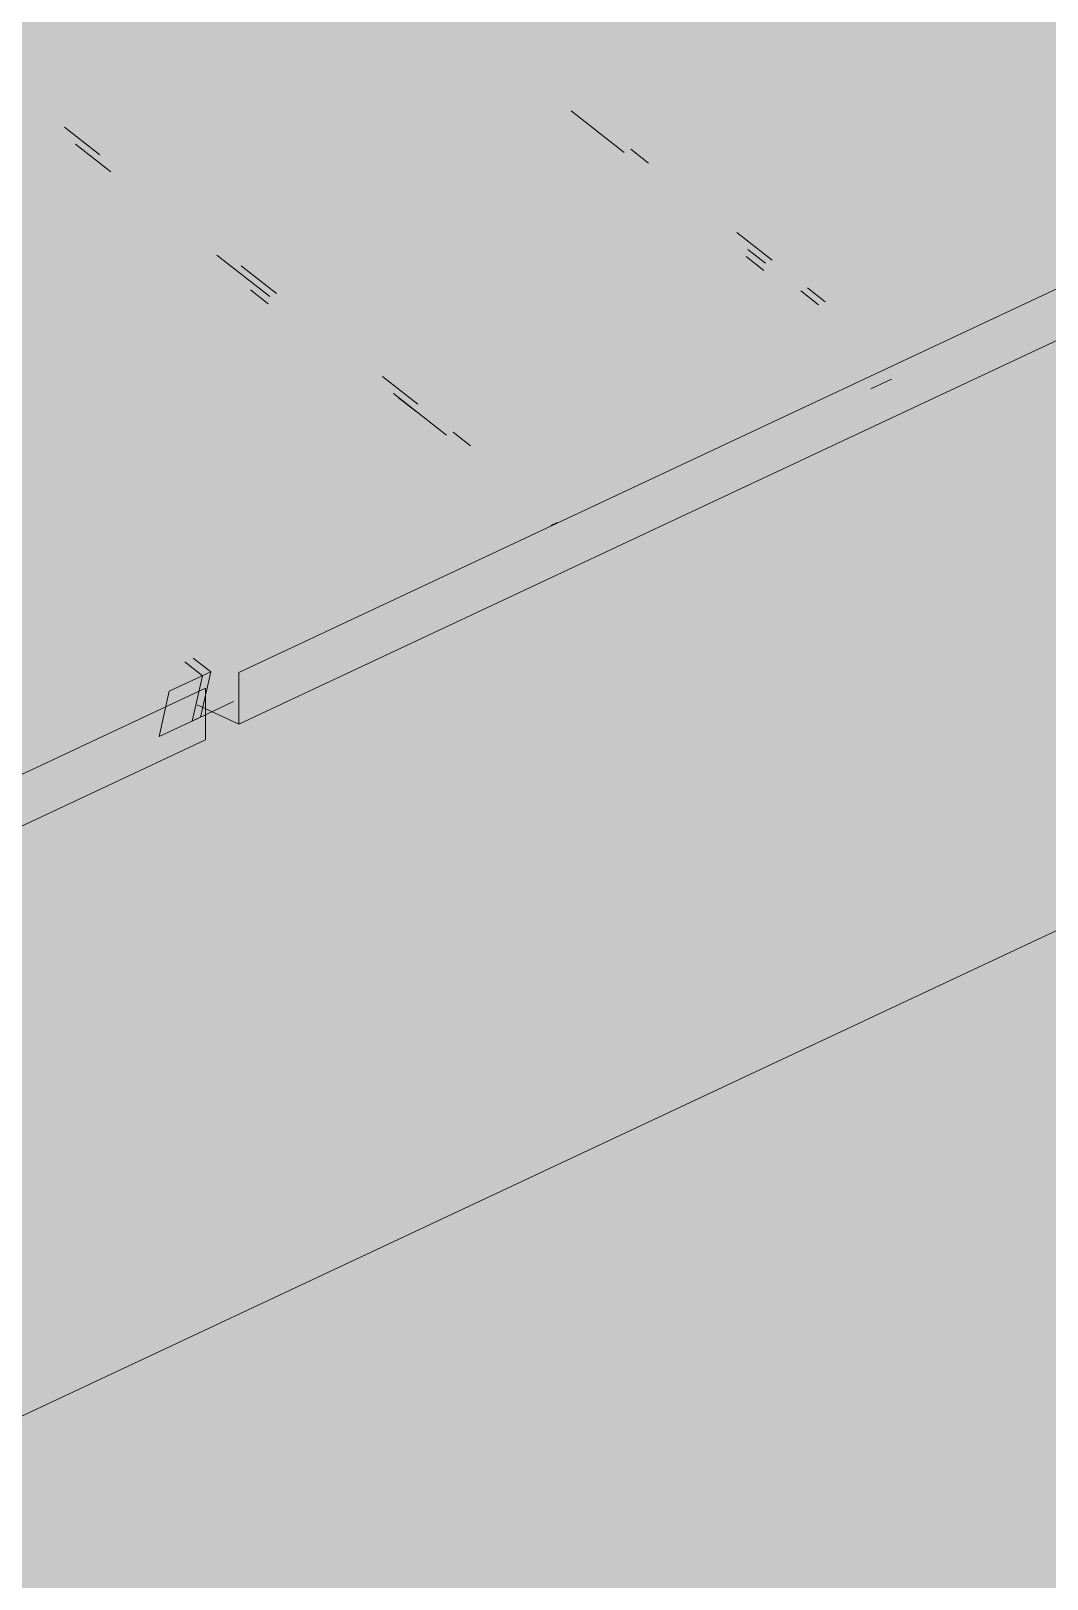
# Paper-space layout '03 3D Building and Roof' of a CAD drawing. Header units: millimetres. Extents: x 5 to 415, y 5 to 292.
# Drawn here: x 272.528 to 274.446, y 66.213 to 69.136 of the extents above; entities that cross this region are included whole.
import ezdxf

# ---------------------------------------------------------------- set-up
doc = ezdxf.new("R2010")
doc.units = ezdxf.units.MM
doc.layers.add('EXISTING', color=7, linetype='Continuous')
doc.layers.add('IMAGES', color=7, linetype='Continuous')

# ---------------------------------------------------------------- blocks, each defined once
blk = doc.blocks.new('SHEET_03')
at = {"layer": 'EXISTING', "color": 250, "lineweight": 9}
for p, q in [((272.9206, 67.9244), (276.7348, 69.715)), ((272.9206, 67.8269), (276.7348, 69.6176)), ((273.5484, 68.9851), (273.6484, 68.9066)), ((272.6585, 68.9018), (272.5919, 68.9541)), ((272.6127, 68.9221), (272.6794, 68.8698)), ((273.6942, 68.8863), (273.6608, 68.9125)), ((273.9275, 68.7032), (273.8608, 68.7555)), ((273.8816, 68.7235), (273.915, 68.6974)), ((272.8793, 68.7128), (272.9793, 68.6343)), ((272.9918, 68.6402), (272.9252, 68.6925)), ((273.9119, 68.6837), (273.8786, 68.7098)), ((272.9763, 68.6207), (272.9429, 68.6468)), ((273.9816, 68.645), (274.0149, 68.6189)), ((274.0274, 68.6247), (273.9941, 68.6509)), ((270.3808, 65.5203), (276.9659, 68.6118)), ((273.2584, 68.4309), (273.1918, 68.4832)), ((274.1139, 68.4604), (274.1525, 68.4785)), ((273.2126, 68.4512), (273.3126, 68.3727)), ((273.2554, 68.4172), (273.222, 68.4434)), ((273.3584, 68.3525), (273.3251, 68.3786)), ((273.5095, 68.2021), (273.522, 68.208)), ((272.8188, 67.9445), (272.8521, 67.9184)), ((272.8677, 67.9257), (272.8344, 67.9519)), ((272.8677, 67.9257), (272.7896, 67.8891)), ((272.8521, 67.9184), (272.833, 67.8329)), ((272.8486, 67.8402), (272.8677, 67.9257)), ((272.9206, 67.8269), (272.9206, 67.9244)), ((269.0439, 66.1044), (272.8581, 67.895)), ((272.7896, 67.8891), (272.7705, 67.8035)), ((272.8581, 67.895), (272.8581, 67.7976)), ((272.833, 67.8329), (272.911, 67.8695)), ((272.8425, 67.8635), (272.9206, 67.8269)), ((272.7705, 67.8035), (272.8486, 67.8402)), ((269.0824, 66.025), (272.8581, 67.7976))]:
    blk.add_line(p, q, dxfattribs=at)
at = {"layer": 'IMAGES', "color": 7}
for points in [[(272.4709, 69.1181), (272.5673, 69.1181), (272.4709, 69.2145), (272.5673, 69.2145)], [(272.5673, 69.1181), (273.0491, 69.1181), (272.5673, 69.2145), (273.0491, 69.2145)], [(273.0491, 69.1181), (273.1455, 69.1181), (273.0491, 69.2145), (273.1455, 69.2145)], [(273.1455, 69.1181), (273.2418, 69.1181), (273.1455, 69.2145), (273.2418, 69.2145)], [(273.2418, 69.1181), (273.4345, 69.1181), (273.2418, 69.2145), (273.4345, 69.2145)], [(273.4345, 69.1181), (273.5309, 69.1181), (273.4345, 69.2145), (273.5309, 69.2145)], [(273.5309, 69.1181), (274.1091, 69.1181), (273.5309, 69.2145), (274.1091, 69.2145)], [(274.1091, 69.1181), (274.2055, 69.1181), (274.1091, 69.2145), (274.2055, 69.2145)], [(274.2055, 69.1181), (274.3982, 69.1181), (274.2055, 69.2145), (274.3982, 69.2145)], [(274.3982, 69.1181), (274.4945, 69.1181), (274.3982, 69.2145), (274.4945, 69.2145)], [(272.4709, 69.0217), (272.5673, 69.0217), (272.4709, 69.1181), (272.5673, 69.1181)], [(272.5673, 69.0217), (272.6636, 69.0217), (272.5673, 69.1181), (272.6636, 69.1181)], [(272.6636, 69.0217), (273.1455, 69.0217), (272.6636, 69.1181), (273.1455, 69.1181)], [(273.1455, 69.0217), (273.2418, 69.0217), (273.1455, 69.1181), (273.2418, 69.1181)], [(273.2418, 69.0217), (273.3382, 69.0217), (273.2418, 69.1181), (273.3382, 69.1181)], [(273.3382, 69.0217), (273.4345, 69.0217), (273.3382, 69.1181), (273.4345, 69.1181)], [(273.4345, 68.9253), (273.5309, 68.9253), (273.4345, 69.1181), (273.5309, 69.1181)], [(273.5309, 69.0217), (273.6273, 69.0217), (273.5309, 69.1181), (273.6273, 69.1181)], [(273.6273, 69.0217), (273.7236, 69.0217), (273.6273, 69.1181), (273.7236, 69.1181)], [(273.7236, 69.0217), (274.2055, 69.0217), (273.7236, 69.1181), (274.2055, 69.1181)], [(274.2055, 69.0217), (274.3018, 69.0217), (274.2055, 69.1181), (274.3018, 69.1181)], [(274.3018, 68.9253), (274.3982, 68.9253), (274.3018, 69.1181), (274.3982, 69.1181)], [(274.3982, 69.0217), (274.4945, 69.0217), (274.3982, 69.1181), (274.4945, 69.1181)], [(272.4709, 68.9253), (272.6636, 68.9253), (272.4709, 69.0217), (272.6636, 69.0217)], [(272.6636, 68.9253), (273.3382, 68.9253), (272.6636, 69.0217), (273.3382, 69.0217)], [(273.3382, 68.9253), (273.4345, 68.9253), (273.3382, 69.0217), (273.4345, 69.0217)], [(273.5309, 68.9253), (273.6273, 68.9253), (273.5309, 69.0217), (273.6273, 69.0217)], [(273.6273, 68.9253), (273.7236, 68.9253), (273.6273, 69.0217), (273.7236, 69.0217)], [(273.7236, 68.9253), (273.82, 68.9253), (273.7236, 69.0217), (273.82, 69.0217)], [(273.82, 68.9253), (274.3018, 68.9253), (273.82, 69.0217), (274.3018, 69.0217)], [(274.3982, 68.9253), (274.4945, 68.9253), (274.3982, 69.0217), (274.4945, 69.0217)], [(272.0855, 68.8289), (272.5673, 68.8289), (272.0855, 68.9253), (272.5673, 68.9253)], [(272.5673, 68.8289), (272.76, 68.8289), (272.5673, 68.9253), (272.76, 68.9253)], [(272.76, 68.8289), (272.8564, 68.8289), (272.76, 68.9253), (272.8564, 68.9253)], [(272.8564, 68.8289), (273.4345, 68.8289), (272.8564, 68.9253), (273.4345, 68.9253)], [(273.4345, 68.8289), (273.5309, 68.8289), (273.4345, 68.9253), (273.5309, 68.9253)], [(273.5309, 68.8289), (273.6273, 68.8289), (273.5309, 68.9253), (273.6273, 68.9253)], [(273.6273, 68.8289), (273.7236, 68.8289), (273.6273, 68.9253), (273.7236, 68.9253)], [(273.7236, 68.8289), (273.82, 68.8289), (273.7236, 68.9253), (273.82, 68.9253)], [(273.82, 68.8289), (273.9164, 68.8289), (273.82, 68.9253), (273.9164, 68.9253)], [(273.9164, 68.8289), (274.0127, 68.8289), (273.9164, 68.9253), (274.0127, 68.9253)], [(274.0127, 68.8289), (274.3982, 68.8289), (274.0127, 68.9253), (274.3982, 68.9253)], [(274.3982, 68.8289), (274.5909, 68.8289), (274.3982, 68.9253), (274.5909, 68.9253)], [(272.0855, 68.7325), (272.6636, 68.7325), (272.0855, 68.8289), (272.6636, 68.8289)], [(272.6636, 68.7325), (272.76, 68.7325), (272.6636, 68.8289), (272.76, 68.8289)], [(272.76, 68.7325), (272.8564, 68.7325), (272.76, 68.8289), (272.8564, 68.8289)], [(272.8564, 68.7325), (272.9527, 68.7325), (272.8564, 68.8289), (272.9527, 68.8289)], [(272.9527, 68.7325), (273.0491, 68.7325), (272.9527, 68.8289), (273.0491, 68.8289)], [(273.0491, 68.7325), (273.5309, 68.7325), (273.0491, 68.8289), (273.5309, 68.8289)], [(273.5309, 68.7325), (273.6273, 68.7325), (273.5309, 68.8289), (273.6273, 68.8289)], [(273.6273, 68.7325), (273.7236, 68.7325), (273.6273, 68.8289), (273.7236, 68.8289)], [(273.7236, 68.7325), (273.82, 68.7325), (273.7236, 68.8289), (273.82, 68.8289)], [(273.82, 68.7325), (273.9164, 68.7325), (273.82, 68.8289), (273.9164, 68.8289)], [(273.9164, 68.7325), (274.0127, 68.7325), (273.9164, 68.8289), (274.0127, 68.8289)], [(274.0127, 68.7325), (274.1091, 68.7325), (274.0127, 68.8289), (274.1091, 68.8289)], [(274.1091, 68.7325), (274.2055, 68.7325), (274.1091, 68.8289), (274.2055, 68.8289)], [(274.2055, 68.7325), (274.3982, 68.7325), (274.2055, 68.8289), (274.3982, 68.8289)], [(274.3982, 68.7325), (274.4945, 68.7325), (274.3982, 68.8289), (274.4945, 68.8289)], [(272.2782, 68.6361), (272.6636, 68.6361), (272.2782, 68.7325), (272.6636, 68.7325)], [(272.6636, 68.6361), (272.76, 68.6361), (272.6636, 68.7325), (272.76, 68.7325)], [(272.76, 68.6361), (272.8564, 68.6361), (272.76, 68.7325), (272.8564, 68.7325)], [(272.8564, 68.6361), (273.0491, 68.6361), (272.8564, 68.7325), (273.0491, 68.7325)], [(273.0491, 68.6361), (273.1455, 68.6361), (273.0491, 68.7325), (273.1455, 68.7325)], [(273.1455, 68.6361), (273.7236, 68.6361), (273.1455, 68.7325), (273.7236, 68.7325)], [(273.7236, 68.6361), (273.82, 68.6361), (273.7236, 68.7325), (273.82, 68.7325)], [(273.82, 68.6361), (273.9164, 68.6361), (273.82, 68.7325), (273.9164, 68.7325)], [(273.9164, 68.6361), (274.0127, 68.6361), (273.9164, 68.7325), (274.0127, 68.7325)], [(274.0127, 68.6361), (274.2055, 68.6361), (274.0127, 68.7325), (274.2055, 68.7325)], [(274.2055, 68.6361), (274.3018, 68.6361), (274.2055, 68.7325), (274.3018, 68.7325)], [(274.3018, 68.6361), (274.4945, 68.6361), (274.3018, 68.7325), (274.4945, 68.7325)], [(272.3745, 68.5397), (272.76, 68.5397), (272.3745, 68.6361), (272.76, 68.6361)], [(272.76, 68.5397), (272.8564, 68.5397), (272.76, 68.6361), (272.8564, 68.6361)], [(272.8564, 68.5397), (272.9527, 68.5397), (272.8564, 68.6361), (272.9527, 68.6361)], [(272.9527, 68.5397), (273.1455, 68.5397), (272.9527, 68.6361), (273.1455, 68.6361)], [(273.1455, 68.5397), (273.2418, 68.5397), (273.1455, 68.6361), (273.2418, 68.6361)], [(273.2418, 68.5397), (273.3382, 68.5397), (273.2418, 68.6361), (273.3382, 68.6361)], [(273.3382, 68.5397), (273.7236, 68.5397), (273.3382, 68.6361), (273.7236, 68.6361)], [(273.7236, 68.5397), (274.0127, 68.5397), (273.7236, 68.6361), (274.0127, 68.6361)], [(274.0127, 68.5397), (274.1091, 68.5397), (274.0127, 68.6361), (274.1091, 68.6361)], [(274.1091, 68.4433), (274.2055, 68.4433), (274.1091, 68.6361), (274.2055, 68.6361)], [(274.2055, 68.5397), (274.3018, 68.5397), (274.2055, 68.6361), (274.3018, 68.6361)], [(274.3018, 68.5397), (274.3982, 68.5397), (274.3018, 68.6361), (274.3982, 68.6361)], [(274.3982, 68.4433), (274.4945, 68.4433), (274.3982, 68.6361), (274.4945, 68.6361)], [(272.4709, 68.4433), (272.5673, 68.4433), (272.4709, 68.5397), (272.5673, 68.5397)], [(272.5673, 68.4433), (272.9527, 68.4433), (272.5673, 68.5397), (272.9527, 68.5397)], [(272.9527, 68.4433), (273.0491, 68.4433), (272.9527, 68.5397), (273.0491, 68.5397)], [(273.0491, 68.4433), (273.1455, 68.4433), (273.0491, 68.5397), (273.1455, 68.5397)], [(273.1455, 68.4433), (273.2418, 68.4433), (273.1455, 68.5397), (273.2418, 68.5397)], [(273.2418, 68.4433), (273.3382, 68.4433), (273.2418, 68.5397), (273.3382, 68.5397)], [(273.3382, 68.4433), (273.4345, 68.4433), (273.3382, 68.5397), (273.4345, 68.5397)], [(273.4345, 68.4433), (273.6273, 68.4433), (273.4345, 68.5397), (273.6273, 68.5397)], [(273.6273, 68.4433), (273.82, 68.4433), (273.6273, 68.5397), (273.82, 68.5397)], [(273.82, 68.4433), (274.0127, 68.4433), (273.82, 68.5397), (274.0127, 68.5397)], [(274.0127, 68.4433), (274.1091, 68.4433), (274.0127, 68.5397), (274.1091, 68.5397)], [(274.2055, 68.4433), (274.3018, 68.4433), (274.2055, 68.5397), (274.3018, 68.5397)], [(274.3018, 68.4433), (274.3982, 68.4433), (274.3018, 68.5397), (274.3982, 68.5397)], [(272.4709, 68.3469), (272.5673, 68.3469), (272.4709, 68.4433), (272.5673, 68.4433)], [(272.5673, 68.3469), (272.6636, 68.3469), (272.5673, 68.4433), (272.6636, 68.4433)], [(272.6636, 68.3469), (273.0491, 68.3469), (272.6636, 68.4433), (273.0491, 68.4433)], [(273.0491, 68.3469), (273.1455, 68.3469), (273.0491, 68.4433), (273.1455, 68.4433)], [(273.1455, 68.3469), (273.2418, 68.3469), (273.1455, 68.4433), (273.2418, 68.4433)], [(273.2418, 68.3469), (273.3382, 68.3469), (273.2418, 68.4433), (273.3382, 68.4433)], [(273.3382, 68.3469), (273.4345, 68.3469), (273.3382, 68.4433), (273.4345, 68.4433)], [(273.4345, 68.3469), (273.5309, 68.3469), (273.4345, 68.4433), (273.5309, 68.4433)], [(273.5309, 68.3469), (273.6273, 68.3469), (273.5309, 68.4433), (273.6273, 68.4433)], [(273.6273, 68.3469), (273.7236, 68.3469), (273.6273, 68.4433), (273.7236, 68.4433)], [(273.7236, 68.3469), (273.82, 68.3469), (273.7236, 68.4433), (273.82, 68.4433)], [(273.82, 68.3469), (273.9164, 68.3469), (273.82, 68.4433), (273.9164, 68.4433)], [(273.9164, 68.3469), (274.0127, 68.3469), (273.9164, 68.4433), (274.0127, 68.4433)], [(274.0127, 68.3469), (274.1091, 68.3469), (274.0127, 68.4433), (274.1091, 68.4433)], [(274.1091, 68.3469), (274.2055, 68.3469), (274.1091, 68.4433), (274.2055, 68.4433)], [(274.2055, 68.3469), (274.3018, 68.3469), (274.2055, 68.4433), (274.3018, 68.4433)], [(274.3018, 68.3469), (274.3982, 68.3469), (274.3018, 68.4433), (274.3982, 68.4433)], [(274.3982, 68.3469), (274.5909, 68.3469), (274.3982, 68.4433), (274.5909, 68.4433)], [(272.4709, 68.2505), (272.5673, 68.2505), (272.4709, 68.3469), (272.5673, 68.3469)], [(272.5673, 68.2505), (272.6636, 68.2505), (272.5673, 68.3469), (272.6636, 68.3469)], [(272.6636, 68.2505), (272.76, 68.2505), (272.6636, 68.3469), (272.76, 68.3469)], [(272.76, 68.2505), (273.1455, 68.2505), (272.76, 68.3469), (273.1455, 68.3469)], [(273.1455, 68.2505), (273.3382, 68.2505), (273.1455, 68.3469), (273.3382, 68.3469)], [(273.3382, 68.2505), (273.4345, 68.2505), (273.3382, 68.3469), (273.4345, 68.3469)], [(273.4345, 68.2505), (273.5309, 68.2505), (273.4345, 68.3469), (273.5309, 68.3469)], [(273.5309, 68.2505), (273.6273, 68.2505), (273.5309, 68.3469), (273.6273, 68.3469)], [(273.6273, 68.2505), (273.82, 68.2505), (273.6273, 68.3469), (273.82, 68.3469)], [(273.82, 68.1541), (273.9164, 68.1541), (273.82, 68.3469), (273.9164, 68.3469)], [(273.9164, 68.2505), (274.0127, 68.2505), (273.9164, 68.3469), (274.0127, 68.3469)], [(274.0127, 68.2505), (274.1091, 68.2505), (274.0127, 68.3469), (274.1091, 68.3469)], [(274.1091, 68.2505), (274.2055, 68.2505), (274.1091, 68.3469), (274.2055, 68.3469)], [(274.2055, 68.2505), (274.3982, 68.2505), (274.2055, 68.3469), (274.3982, 68.3469)], [(274.3982, 68.2505), (275.6509, 68.2505), (274.3982, 68.3469), (275.6509, 68.3469)], [(272.4709, 68.1541), (272.5673, 68.1541), (272.4709, 68.2505), (272.5673, 68.2505)], [(272.5673, 68.1541), (272.6636, 68.1541), (272.5673, 68.2505), (272.6636, 68.2505)], [(272.6636, 68.1541), (272.76, 68.1541), (272.6636, 68.2505), (272.76, 68.2505)], [(272.76, 68.1541), (272.8564, 68.1541), (272.76, 68.2505), (272.8564, 68.2505)], [(272.8564, 68.1541), (273.0491, 68.1541), (272.8564, 68.2505), (273.0491, 68.2505)], [(273.0491, 68.1541), (273.1455, 68.1541), (273.0491, 68.2505), (273.1455, 68.2505)], [(273.1455, 68.1541), (273.2418, 68.1541), (273.1455, 68.2505), (273.2418, 68.2505)], [(273.2418, 68.1541), (273.4345, 68.1541), (273.2418, 68.2505), (273.4345, 68.2505)], [(273.4345, 68.1541), (273.5309, 68.1541), (273.4345, 68.2505), (273.5309, 68.2505)], [(273.5309, 68.1541), (273.6273, 68.1541), (273.5309, 68.2505), (273.6273, 68.2505)], [(273.6273, 68.1541), (273.82, 68.1541), (273.6273, 68.2505), (273.82, 68.2505)], [(273.9164, 68.1541), (274.0127, 68.1541), (273.9164, 68.2505), (274.0127, 68.2505)], [(274.0127, 68.1541), (274.1091, 68.1541), (274.0127, 68.2505), (274.1091, 68.2505)], [(274.1091, 68.1541), (274.2055, 68.1541), (274.1091, 68.2505), (274.2055, 68.2505)], [(274.2055, 68.1541), (275.5545, 68.1541), (274.2055, 68.2505), (275.5545, 68.2505)], [(272.4709, 68.0577), (272.5673, 68.0577), (272.4709, 68.1541), (272.5673, 68.1541)], [(272.5673, 68.0577), (272.6636, 68.0577), (272.5673, 68.1541), (272.6636, 68.1541)], [(272.6636, 68.0577), (272.76, 68.0577), (272.6636, 68.1541), (272.76, 68.1541)], [(272.76, 68.0577), (272.8564, 68.0577), (272.76, 68.1541), (272.8564, 68.1541)], [(272.8564, 68.0577), (272.9527, 68.0577), (272.8564, 68.1541), (272.9527, 68.1541)], [(272.9527, 68.0577), (273.0491, 68.0577), (272.9527, 68.1541), (273.0491, 68.1541)], [(273.0491, 68.0577), (273.1455, 68.0577), (273.0491, 68.1541), (273.1455, 68.1541)], [(273.1455, 68.0577), (273.2418, 68.0577), (273.1455, 68.1541), (273.2418, 68.1541)], [(273.2418, 68.0577), (273.3382, 68.0577), (273.2418, 68.1541), (273.3382, 68.1541)], [(273.3382, 68.0577), (273.4345, 68.0577), (273.3382, 68.1541), (273.4345, 68.1541)], [(273.4345, 68.0577), (273.6273, 68.0577), (273.4345, 68.1541), (273.6273, 68.1541)], [(273.6273, 68.0577), (273.7236, 68.0577), (273.6273, 68.1541), (273.7236, 68.1541)], [(273.7236, 68.0577), (273.82, 68.0577), (273.7236, 68.1541), (273.82, 68.1541)], [(273.82, 68.0577), (274.0127, 68.0577), (273.82, 68.1541), (274.0127, 68.1541)], [(274.0127, 68.0577), (274.1091, 68.0577), (274.0127, 68.1541), (274.1091, 68.1541)], [(274.1091, 68.0577), (275.2655, 68.0577), (274.1091, 68.1541), (275.2655, 68.1541)], [(272.4709, 67.9613), (272.5673, 67.9613), (272.4709, 68.0577), (272.5673, 68.0577)], [(272.5673, 67.9613), (272.6636, 67.9613), (272.5673, 68.0577), (272.6636, 68.0577)], [(272.6636, 67.8648), (272.8564, 67.8648), (272.6636, 68.0577), (272.8564, 68.0577)], [(272.8564, 67.8648), (272.9527, 67.8648), (272.8564, 68.0577), (272.9527, 68.0577)], [(272.9527, 67.9613), (273.0491, 67.9613), (272.9527, 68.0577), (273.0491, 68.0577)], [(273.0491, 67.9613), (273.1455, 67.9613), (273.0491, 68.0577), (273.1455, 68.0577)], [(273.1455, 67.8648), (273.2418, 67.8648), (273.1455, 68.0577), (273.2418, 68.0577)], [(273.2418, 67.9613), (273.3382, 67.9613), (273.2418, 68.0577), (273.3382, 68.0577)], [(273.3382, 67.9613), (273.4345, 67.9613), (273.3382, 68.0577), (273.4345, 68.0577)], [(273.4345, 67.9613), (273.5309, 67.9613), (273.4345, 68.0577), (273.5309, 68.0577)], [(273.5309, 67.9613), (273.6273, 67.9613), (273.5309, 68.0577), (273.6273, 68.0577)], [(273.6273, 67.9613), (273.7236, 67.9613), (273.6273, 68.0577), (273.7236, 68.0577)], [(273.7236, 67.9613), (273.82, 67.9613), (273.7236, 68.0577), (273.82, 68.0577)], [(273.82, 67.9613), (275.0727, 67.9613), (273.82, 68.0577), (275.0727, 68.0577)], [(272.3745, 67.8648), (272.6636, 67.8648), (272.3745, 67.9613), (272.6636, 67.9613)], [(272.9527, 67.8648), (273.0491, 67.8648), (272.9527, 67.9613), (273.0491, 67.9613)], [(273.0491, 67.8648), (273.1455, 67.8648), (273.0491, 67.9613), (273.1455, 67.9613)], [(273.2418, 67.8648), (273.4345, 67.8648), (273.2418, 67.9613), (273.4345, 67.9613)], [(273.4345, 67.8648), (273.6273, 67.8648), (273.4345, 67.9613), (273.6273, 67.9613)], [(273.6273, 67.8648), (273.7236, 67.8648), (273.6273, 67.9613), (273.7236, 67.9613)], [(273.7236, 67.8648), (274.7836, 67.8648), (273.7236, 67.9613), (274.7836, 67.9613)], [(272.4709, 67.672), (272.5673, 67.672), (272.4709, 67.8648), (272.5673, 67.8648)], [(272.5673, 67.7684), (272.6636, 67.7684), (272.5673, 67.8648), (272.6636, 67.8648)], [(272.6636, 67.7684), (272.76, 67.7684), (272.6636, 67.8648), (272.76, 67.8648)], [(272.76, 67.7684), (272.8564, 67.7684), (272.76, 67.8648), (272.8564, 67.8648)], [(272.8564, 67.7684), (272.9527, 67.7684), (272.8564, 67.8648), (272.9527, 67.8648)], [(272.9527, 67.7684), (273.0491, 67.7684), (272.9527, 67.8648), (273.0491, 67.8648)], [(273.0491, 67.7684), (273.1455, 67.7684), (273.0491, 67.8648), (273.1455, 67.8648)], [(273.1455, 67.7684), (273.2418, 67.7684), (273.1455, 67.8648), (273.2418, 67.8648)], [(273.2418, 67.7684), (273.4345, 67.7684), (273.2418, 67.8648), (273.4345, 67.8648)], [(273.4345, 67.7684), (274.6873, 67.7684), (273.4345, 67.8648), (274.6873, 67.8648)], [(272.5673, 67.672), (272.76, 67.672), (272.5673, 67.7684), (272.76, 67.7684)], [(272.76, 67.672), (272.8564, 67.672), (272.76, 67.7684), (272.8564, 67.7684)], [(272.8564, 67.672), (272.9527, 67.672), (272.8564, 67.7684), (272.9527, 67.7684)], [(272.9527, 67.672), (273.0491, 67.672), (272.9527, 67.7684), (273.0491, 67.7684)], [(273.0491, 67.672), (273.2418, 67.672), (273.0491, 67.7684), (273.2418, 67.7684)], [(273.2418, 67.672), (274.4945, 67.672), (273.2418, 67.7684), (274.4945, 67.7684)], [(272.4709, 67.5756), (272.5673, 67.5756), (272.4709, 67.672), (272.5673, 67.672)], [(272.5673, 67.5756), (272.6636, 67.5756), (272.5673, 67.672), (272.6636, 67.672)], [(272.6636, 67.5756), (272.76, 67.5756), (272.6636, 67.672), (272.76, 67.672)], [(272.76, 67.5756), (272.8564, 67.5756), (272.76, 67.672), (272.8564, 67.672)], [(272.8564, 67.5756), (272.9527, 67.5756), (272.8564, 67.672), (272.9527, 67.672)], [(272.9527, 67.5756), (274.2055, 67.5756), (272.9527, 67.672), (274.2055, 67.672)], [(274.2055, 67.5756), (274.3018, 67.5756), (274.2055, 67.672), (274.3018, 67.672)], [(274.3018, 67.5756), (274.4945, 67.5756), (274.3018, 67.672), (274.4945, 67.672)], [(272.4709, 67.4792), (272.5673, 67.4792), (272.4709, 67.5756), (272.5673, 67.5756)], [(272.5673, 67.4792), (272.6636, 67.4792), (272.5673, 67.5756), (272.6636, 67.5756)], [(272.6636, 67.4792), (272.8564, 67.4792), (272.6636, 67.5756), (272.8564, 67.5756)], [(272.8564, 67.4792), (274.1091, 67.4792), (272.8564, 67.5756), (274.1091, 67.5756)], [(274.1091, 67.4792), (274.2055, 67.4792), (274.1091, 67.5756), (274.2055, 67.5756)], [(274.2055, 67.4792), (274.3018, 67.4792), (274.2055, 67.5756), (274.3018, 67.5756)], [(274.3018, 67.4792), (274.3982, 67.4792), (274.3018, 67.5756), (274.3982, 67.5756)], [(274.3982, 67.4792), (274.4945, 67.4792), (274.3982, 67.5756), (274.4945, 67.5756)], [(272.3745, 67.3828), (272.5673, 67.3828), (272.3745, 67.4792), (272.5673, 67.4792)], [(272.5673, 67.3828), (272.6636, 67.3828), (272.5673, 67.4792), (272.6636, 67.4792)], [(272.6636, 67.3828), (273.82, 67.3828), (272.6636, 67.4792), (273.82, 67.4792)], [(273.82, 67.3828), (274.1091, 67.3828), (273.82, 67.4792), (274.1091, 67.4792)], [(274.1091, 67.3828), (274.2055, 67.3828), (274.1091, 67.4792), (274.2055, 67.4792)], [(274.2055, 67.3828), (274.3018, 67.3828), (274.2055, 67.4792), (274.3018, 67.4792)], [(274.3018, 67.3828), (274.5909, 67.3828), (274.3018, 67.4792), (274.5909, 67.4792)], [(272.3745, 67.2864), (273.6273, 67.2864), (272.3745, 67.3828), (273.6273, 67.3828)], [(273.6273, 67.2864), (273.82, 67.2864), (273.6273, 67.3828), (273.82, 67.3828)], [(273.82, 67.2864), (273.9164, 67.2864), (273.82, 67.3828), (273.9164, 67.3828)], [(273.9164, 67.2864), (274.0127, 67.2864), (273.9164, 67.3828), (274.0127, 67.3828)], [(274.0127, 67.2864), (274.1091, 67.2864), (274.0127, 67.3828), (274.1091, 67.3828)], [(274.1091, 67.2864), (274.3018, 67.2864), (274.1091, 67.3828), (274.3018, 67.3828)], [(274.3018, 67.2864), (274.3982, 67.2864), (274.3018, 67.3828), (274.3982, 67.3828)], [(274.3982, 67.2864), (274.5909, 67.2864), (274.3982, 67.3828), (274.5909, 67.3828)], [(272.2782, 67.19), (273.3382, 67.19), (272.2782, 67.2864), (273.3382, 67.2864)], [(273.3382, 67.19), (273.4345, 67.19), (273.3382, 67.2864), (273.4345, 67.2864)], [(273.4345, 67.19), (273.6273, 67.19), (273.4345, 67.2864), (273.6273, 67.2864)], [(273.6273, 67.19), (273.7236, 67.19), (273.6273, 67.2864), (273.7236, 67.2864)], [(273.7236, 67.19), (273.82, 67.19), (273.7236, 67.2864), (273.82, 67.2864)], [(273.82, 67.19), (274.2055, 67.19), (273.82, 67.2864), (274.2055, 67.2864)], [(274.2055, 67.19), (274.3018, 67.19), (274.2055, 67.2864), (274.3018, 67.2864)], [(274.3018, 67.19), (274.3982, 67.19), (274.3018, 67.2864), (274.3982, 67.2864)], [(274.3982, 67.19), (274.5909, 67.19), (274.3982, 67.2864), (274.5909, 67.2864)], [(271.9891, 67.0936), (273.2418, 67.0936), (271.9891, 67.19), (273.2418, 67.19)], [(273.2418, 67.0936), (273.3382, 67.0936), (273.2418, 67.19), (273.3382, 67.19)], [(273.3382, 67.0936), (273.4345, 67.0936), (273.3382, 67.19), (273.4345, 67.19)], [(273.4345, 67.0936), (273.5309, 67.0936), (273.4345, 67.19), (273.5309, 67.19)], [(273.5309, 67.0936), (273.6273, 67.0936), (273.5309, 67.19), (273.6273, 67.19)], [(273.6273, 67.0936), (273.9164, 67.0936), (273.6273, 67.19), (273.9164, 67.19)], [(273.9164, 67.0936), (274.0127, 67.0936), (273.9164, 67.19), (274.0127, 67.19)], [(274.0127, 67.0936), (274.1091, 67.0936), (274.0127, 67.19), (274.1091, 67.19)], [(274.1091, 67.0936), (274.2055, 67.0936), (274.1091, 67.19), (274.2055, 67.19)], [(274.2055, 67.0936), (274.3982, 67.0936), (274.2055, 67.19), (274.3982, 67.19)], [(274.3982, 67.0936), (278.5418, 67.0936), (274.3982, 67.19), (278.5418, 67.19)], [(271.7964, 66.9972), (273.0491, 66.9972), (271.7964, 67.0936), (273.0491, 67.0936)], [(273.0491, 66.9972), (273.1455, 66.9972), (273.0491, 67.0936), (273.1455, 67.0936)], [(273.1455, 66.9972), (273.2418, 66.9972), (273.1455, 67.0936), (273.2418, 67.0936)], [(273.2418, 66.9972), (273.3382, 66.9972), (273.2418, 67.0936), (273.3382, 67.0936)], [(273.3382, 66.9972), (273.4345, 66.9972), (273.3382, 67.0936), (273.4345, 67.0936)], [(273.4345, 66.9972), (273.7236, 66.9972), (273.4345, 67.0936), (273.7236, 67.0936)], [(273.7236, 66.9972), (273.82, 66.9972), (273.7236, 67.0936), (273.82, 67.0936)], [(273.82, 66.9972), (273.9164, 66.9972), (273.82, 67.0936), (273.9164, 67.0936)], [(273.9164, 66.9972), (274.0127, 66.9972), (273.9164, 67.0936), (274.0127, 67.0936)], [(274.0127, 66.9972), (274.2055, 66.9972), (274.0127, 67.0936), (274.2055, 67.0936)], [(274.2055, 66.9972), (278.4455, 66.9972), (274.2055, 67.0936), (278.4455, 67.0936)], [(271.6036, 66.9008), (272.76, 66.9008), (271.6036, 66.9972), (272.76, 66.9972)], [(272.76, 66.9008), (272.9527, 66.9008), (272.76, 66.9972), (272.9527, 66.9972)], [(272.9527, 66.9008), (273.0491, 66.9008), (272.9527, 66.9972), (273.0491, 66.9972)], [(273.0491, 66.9008), (273.1455, 66.9008), (273.0491, 66.9972), (273.1455, 66.9972)], [(273.1455, 66.9008), (273.2418, 66.9008), (273.1455, 66.9972), (273.2418, 66.9972)], [(273.2418, 66.9008), (273.4345, 66.9008), (273.2418, 66.9972), (273.4345, 66.9972)], [(273.4345, 66.9008), (273.5309, 66.9008), (273.4345, 66.9972), (273.5309, 66.9972)], [(273.5309, 66.9008), (273.6273, 66.9008), (273.5309, 66.9972), (273.6273, 66.9972)], [(273.6273, 66.9008), (273.7236, 66.9008), (273.6273, 66.9972), (273.7236, 66.9972)], [(273.7236, 66.9008), (273.82, 66.9008), (273.7236, 66.9972), (273.82, 66.9972)], [(273.82, 66.9008), (273.9164, 66.9008), (273.82, 66.9972), (273.9164, 66.9972)], [(273.9164, 66.9008), (274.0127, 66.9008), (273.9164, 66.9972), (274.0127, 66.9972)], [(274.0127, 66.9008), (278.1564, 66.9008), (274.0127, 66.9972), (278.1564, 66.9972)], [(271.4109, 66.8044), (272.6636, 66.8044), (271.4109, 66.9008), (272.6636, 66.9008)], [(272.6636, 66.8044), (272.76, 66.8044), (272.6636, 66.9008), (272.76, 66.9008)], [(272.76, 66.8044), (272.8564, 66.8044), (272.76, 66.9008), (272.8564, 66.9008)], [(272.8564, 66.8044), (272.9527, 66.8044), (272.8564, 66.9008), (272.9527, 66.9008)], [(272.9527, 66.8044), (273.0491, 66.8044), (272.9527, 66.9008), (273.0491, 66.9008)], [(273.0491, 66.8044), (273.2418, 66.8044), (273.0491, 66.9008), (273.2418, 66.9008)], [(273.2418, 66.8044), (273.3382, 66.8044), (273.2418, 66.9008), (273.3382, 66.9008)], [(273.3382, 66.8044), (273.4345, 66.8044), (273.3382, 66.9008), (273.4345, 66.9008)], [(273.4345, 66.8044), (273.5309, 66.8044), (273.4345, 66.9008), (273.5309, 66.9008)], [(273.5309, 66.8044), (273.6273, 66.8044), (273.5309, 66.9008), (273.6273, 66.9008)], [(273.6273, 66.8044), (273.7236, 66.8044), (273.6273, 66.9008), (273.7236, 66.9008)], [(273.7236, 66.8044), (273.82, 66.8044), (273.7236, 66.9008), (273.82, 66.9008)], [(273.82, 66.8044), (277.9636, 66.8044), (273.82, 66.9008), (277.9636, 66.9008)], [(272.3745, 66.708), (272.5673, 66.708), (272.3745, 66.8044), (272.5673, 66.8044)], [(272.5673, 66.708), (272.6636, 66.708), (272.5673, 66.8044), (272.6636, 66.8044)], [(272.6636, 66.708), (272.76, 66.708), (272.6636, 66.8044), (272.76, 66.8044)], [(272.76, 66.708), (272.8564, 66.708), (272.76, 66.8044), (272.8564, 66.8044)], [(272.8564, 66.708), (273.1455, 66.708), (272.8564, 66.8044), (273.1455, 66.8044)], [(273.1455, 66.708), (273.2418, 66.708), (273.1455, 66.8044), (273.2418, 66.8044)], [(273.2418, 66.708), (273.3382, 66.708), (273.2418, 66.8044), (273.3382, 66.8044)], [(273.3382, 66.708), (273.5309, 66.708), (273.3382, 66.8044), (273.5309, 66.8044)], [(273.5309, 66.708), (277.8673, 66.708), (273.5309, 66.8044), (277.8673, 66.8044)], [(272.4709, 66.6116), (272.5673, 66.6116), (272.4709, 66.708), (272.5673, 66.708)], [(272.5673, 66.6116), (272.9527, 66.6116), (272.5673, 66.708), (272.9527, 66.708)], [(272.9527, 66.6116), (273.0491, 66.6116), (272.9527, 66.708), (273.0491, 66.708)], [(273.0491, 66.6116), (273.1455, 66.6116), (273.0491, 66.708), (273.1455, 66.708)], [(273.1455, 66.6116), (273.2418, 66.6116), (273.1455, 66.708), (273.2418, 66.708)], [(273.2418, 66.6116), (273.3382, 66.6116), (273.2418, 66.708), (273.3382, 66.708)], [(273.3382, 66.6116), (277.4818, 66.6116), (273.3382, 66.708), (277.4818, 66.708)], [(272.4709, 66.5152), (272.76, 66.5152), (272.4709, 66.6116), (272.76, 66.6116)], [(272.76, 66.5152), (272.8564, 66.5152), (272.76, 66.6116), (272.8564, 66.6116)], [(272.8564, 66.5152), (272.9527, 66.5152), (272.8564, 66.6116), (272.9527, 66.6116)], [(272.9527, 66.5152), (273.1455, 66.5152), (272.9527, 66.6116), (273.1455, 66.6116)], [(273.1455, 66.5152), (273.2418, 66.5152), (273.1455, 66.6116), (273.2418, 66.6116)], [(273.2418, 66.5152), (277.2891, 66.5152), (273.2418, 66.6116), (277.2891, 66.6116)], [(272.3745, 66.4188), (272.5673, 66.4188), (272.3745, 66.5152), (272.5673, 66.5152)], [(272.5673, 66.4188), (272.6636, 66.4188), (272.5673, 66.5152), (272.6636, 66.5152)], [(272.6636, 66.4188), (272.76, 66.4188), (272.6636, 66.5152), (272.76, 66.5152)], [(272.76, 66.4188), (272.8564, 66.4188), (272.76, 66.5152), (272.8564, 66.5152)], [(272.8564, 66.4188), (272.9527, 66.4188), (272.8564, 66.5152), (272.9527, 66.5152)], [(272.9527, 66.4188), (277.1927, 66.4188), (272.9527, 66.5152), (277.1927, 66.5152)], [(272.4709, 66.3224), (272.5673, 66.3224), (272.4709, 66.4188), (272.5673, 66.4188)], [(272.5673, 66.3224), (272.76, 66.3224), (272.5673, 66.4188), (272.76, 66.4188)], [(272.76, 66.3224), (272.8564, 66.3224), (272.76, 66.4188), (272.8564, 66.4188)], [(272.8564, 66.3224), (276.9036, 66.3224), (272.8564, 66.4188), (276.9036, 66.4188)], [(272.3745, 66.226), (272.5673, 66.226), (272.3745, 66.3224), (272.5673, 66.3224)], [(272.5673, 66.226), (276.8073, 66.226), (272.5673, 66.3224), (276.8073, 66.3224)], [(272.3745, 66.1296), (276.7109, 66.1296), (272.3745, 66.226), (276.7109, 66.226)]]:
    blk.add_solid(points, dxfattribs=at)

psp = doc.layouts.new('03 3D Building and Roof')

# ---------------------------------------------------------------- block references
psp.add_blockref('SHEET_03', (0, 0))

doc.saveas('drawing.dxf')
